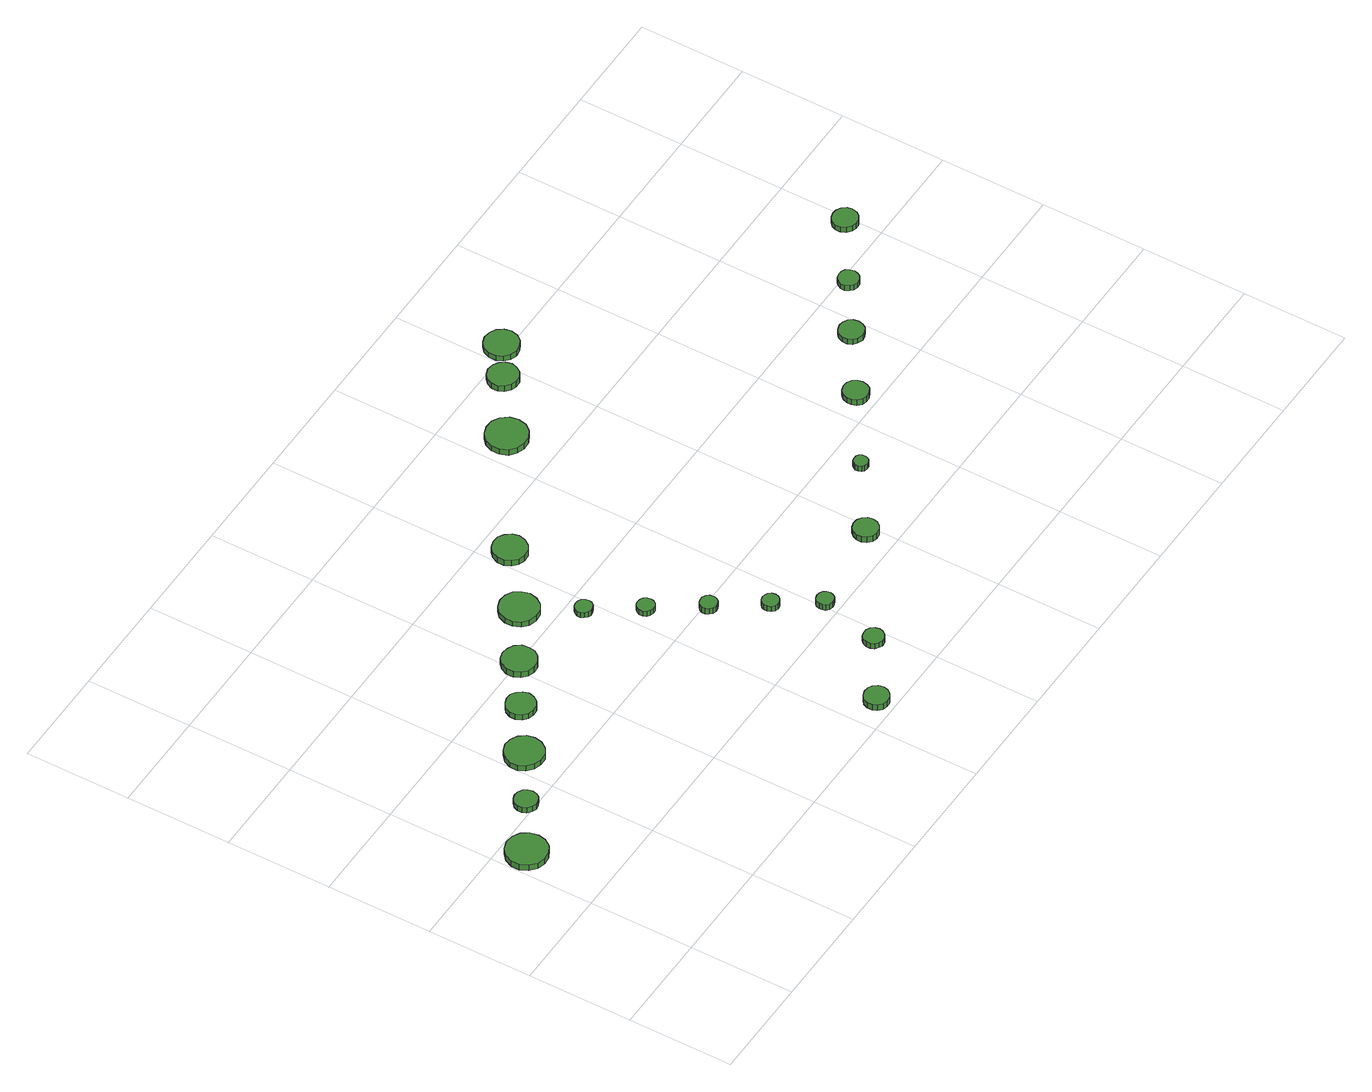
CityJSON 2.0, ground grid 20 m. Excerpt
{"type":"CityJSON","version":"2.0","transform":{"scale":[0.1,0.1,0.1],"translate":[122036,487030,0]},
"CityObjects":{
"tree1":{"type":"SolitaryVegetationObject","attributes":{"function":"something"},"geometry":[{"type":"MultiSurface","lod":"1","boundaries":[[[0,1,2,3,4,5,6,7,8,9,10,11,12,13,14]],[[15,16,17,18,19,20,21,22,23,24,25,26,27,28,29]],[[0,29,28,1]],[[1,28,27,2]],[[2,27,26,3]],[[3,26,25,4]],[[4,25,24,5]],[[5,24,23,6]],[[6,23,22,7]],[[7,22,21,8]],[[8,21,20,9]],[[9,20,19,10]],[[10,19,18,11]],[[11,18,17,12]],[[12,17,16,13]],[[13,16,15,14]],[[14,15,29,0]]]}]},
"tree2":{"type":"SolitaryVegetationObject","attributes":{"function":"something"},"geometry":[{"type":"MultiSurface","lod":"1","boundaries":[[[30,31,32,33,34,35,36,37,38,39,40,41,42,43,44]],[[45,46,47,48,49,50,51,52,53,54,55,56,57,58,59]],[[30,59,58,31]],[[31,58,57,32]],[[32,57,56,33]],[[33,56,55,34]],[[34,55,54,35]],[[35,54,53,36]],[[36,53,52,37]],[[37,52,51,38]],[[38,51,50,39]],[[39,50,49,40]],[[40,49,48,41]],[[41,48,47,42]],[[42,47,46,43]],[[43,46,45,44]],[[44,45,59,30]]]}]},
"tree3":{"type":"SolitaryVegetationObject","attributes":{"function":"something"},"geometry":[{"type":"MultiSurface","lod":"1","boundaries":[[[60,61,62,63,64,65,66,67,68,69,70,71,72,73,74]],[[75,76,77,78,79,80,81,82,83,84,85,86,87,88,89]],[[60,89,88,61]],[[61,88,87,62]],[[62,87,86,63]],[[63,86,85,64]],[[64,85,84,65]],[[65,84,83,66]],[[66,83,82,67]],[[67,82,81,68]],[[68,81,80,69]],[[69,80,79,70]],[[70,79,78,71]],[[71,78,77,72]],[[72,77,76,73]],[[73,76,75,74]],[[74,75,89,60]]]}]},
"tree4":{"type":"SolitaryVegetationObject","attributes":{"function":"something"},"geometry":[{"type":"MultiSurface","lod":"1","boundaries":[[[90,91,92,93,94,95,96,97,98,99,100,101,102,103,104]],[[105,106,107,108,109,110,111,112,113,114,115,116,117,118,119]],[[90,119,118,91]],[[91,118,117,92]],[[92,117,116,93]],[[93,116,115,94]],[[94,115,114,95]],[[95,114,113,96]],[[96,113,112,97]],[[97,112,111,98]],[[98,111,110,99]],[[99,110,109,100]],[[100,109,108,101]],[[101,108,107,102]],[[102,107,106,103]],[[103,106,105,104]],[[104,105,119,90]]]}]},
"tree5":{"type":"SolitaryVegetationObject","attributes":{"function":"something"},"geometry":[{"type":"MultiSurface","lod":"1","boundaries":[[[120,121,122,123,124,125,126,127,128,129,130,131,132,133,134]],[[135,136,137,138,139,140,141,142,143,144,145,146,147,148,149]],[[120,149,148,121]],[[121,148,147,122]],[[122,147,146,123]],[[123,146,145,124]],[[124,145,144,125]],[[125,144,143,126]],[[126,143,142,127]],[[127,142,141,128]],[[128,141,140,129]],[[129,140,139,130]],[[130,139,138,131]],[[131,138,137,132]],[[132,137,136,133]],[[133,136,135,134]],[[134,135,149,120]]]}]},
"tree6":{"type":"SolitaryVegetationObject","attributes":{"function":"something"},"geometry":[{"type":"MultiSurface","lod":"1","boundaries":[[[150,151,152,153,154,155,156,157,158,159,160,161,162,163,164]],[[165,166,167,168,169,170,171,172,173,174,175,176,177,178,179]],[[150,179,178,151]],[[151,178,177,152]],[[152,177,176,153]],[[153,176,175,154]],[[154,175,174,155]],[[155,174,173,156]],[[156,173,172,157]],[[157,172,171,158]],[[158,171,170,159]],[[159,170,169,160]],[[160,169,168,161]],[[161,168,167,162]],[[162,167,166,163]],[[163,166,165,164]],[[164,165,179,150]]]}]},
"tree7":{"type":"SolitaryVegetationObject","attributes":{"function":"something"},"geometry":[{"type":"MultiSurface","lod":"1","boundaries":[[[180,181,182,183,184,185,186,187,188,189,190,191,192,193,194]],[[195,196,197,198,199,200,201,202,203,204,205,206,207,208,209]],[[180,209,208,181]],[[181,208,207,182]],[[182,207,206,183]],[[183,206,205,184]],[[184,205,204,185]],[[185,204,203,186]],[[186,203,202,187]],[[187,202,201,188]],[[188,201,200,189]],[[189,200,199,190]],[[190,199,198,191]],[[191,198,197,192]],[[192,197,196,193]],[[193,196,195,194]],[[194,195,209,180]]]}]},
"tree8":{"type":"SolitaryVegetationObject","attributes":{"function":"something"},"geometry":[{"type":"MultiSurface","lod":"1","boundaries":[[[210,211,212,213,214,215,216,217,218,219,220,221,222,223,224]],[[225,226,227,228,229,230,231,232,233,234,235,236,237,238,239]],[[210,239,238,211]],[[211,238,237,212]],[[212,237,236,213]],[[213,236,235,214]],[[214,235,234,215]],[[215,234,233,216]],[[216,233,232,217]],[[217,232,231,218]],[[218,231,230,219]],[[219,230,229,220]],[[220,229,228,221]],[[221,228,227,222]],[[222,227,226,223]],[[223,226,225,224]],[[224,225,239,210]]]}]},
"tree9":{"type":"SolitaryVegetationObject","attributes":{"function":"something"},"geometry":[{"type":"MultiSurface","lod":"1","boundaries":[[[240,241,242,243,244,245,246,247,248,249,250,251,252,253,254]],[[255,256,257,258,259,260,261,262,263,264,265,266,267,268,269]],[[240,269,268,241]],[[241,268,267,242]],[[242,267,266,243]],[[243,266,265,244]],[[244,265,264,245]],[[245,264,263,246]],[[246,263,262,247]],[[247,262,261,248]],[[248,261,260,249]],[[249,260,259,250]],[[250,259,258,251]],[[251,258,257,252]],[[252,257,256,253]],[[253,256,255,254]],[[254,255,269,240]]]}]},
"tree10":{"type":"SolitaryVegetationObject","attributes":{"function":"something"},"geometry":[{"type":"MultiSurface","lod":"1","boundaries":[[[270,271,272,273,274,275,276,277,278,279,280,281,282,283,284]],[[285,286,287,288,289,290,291,292,293,294,295,296,297,298,299]],[[270,299,298,271]],[[271,298,297,272]],[[272,297,296,273]],[[273,296,295,274]],[[274,295,294,275]],[[275,294,293,276]],[[276,293,292,277]],[[277,292,291,278]],[[278,291,290,279]],[[279,290,289,280]],[[280,289,288,281]],[[281,288,287,282]],[[282,287,286,283]],[[283,286,285,284]],[[284,285,299,270]]]}]},
"tree11":{"type":"SolitaryVegetationObject","attributes":{"function":"something"},"geometry":[{"type":"MultiSurface","lod":"1","boundaries":[[[300,301,302,303,304,305,306,307,308,309,310,311,312,313,314]],[[315,316,317,318,319,320,321,322,323,324,325,326,327,328,329]],[[300,329,328,301]],[[301,328,327,302]],[[302,327,326,303]],[[303,326,325,304]],[[304,325,324,305]],[[305,324,323,306]],[[306,323,322,307]],[[307,322,321,308]],[[308,321,320,309]],[[309,320,319,310]],[[310,319,318,311]],[[311,318,317,312]],[[312,317,316,313]],[[313,316,315,314]],[[314,315,329,300]]]}]},
"tree12":{"type":"SolitaryVegetationObject","attributes":{"function":"something"},"geometry":[{"type":"MultiSurface","lod":"1","boundaries":[[[330,331,332,333,334,335,336,337,338,339,340,341,342,343,344]],[[345,346,347,348,349,350,351,352,353,354,355,356,357,358,359]],[[330,359,358,331]],[[331,358,357,332]],[[332,357,356,333]],[[333,356,355,334]],[[334,355,354,335]],[[335,354,353,336]],[[336,353,352,337]],[[337,352,351,338]],[[338,351,350,339]],[[339,350,349,340]],[[340,349,348,341]],[[341,348,347,342]],[[342,347,346,343]],[[343,346,345,344]],[[344,345,359,330]]]}]},
"tree13":{"type":"SolitaryVegetationObject","attributes":{"function":"something"},"geometry":[{"type":"MultiSurface","lod":"1","boundaries":[[[360,361,362,363,364,365,366,367,368,369,370,371,372,373,374]],[[375,376,377,378,379,380,381,382,383,384,385,386,387,388,389]],[[360,389,388,361]],[[361,388,387,362]],[[362,387,386,363]],[[363,386,385,364]],[[364,385,384,365]],[[365,384,383,366]],[[366,383,382,367]],[[367,382,381,368]],[[368,381,380,369]],[[369,380,379,370]],[[370,379,378,371]],[[371,378,377,372]],[[372,377,376,373]],[[373,376,375,374]],[[374,375,389,360]]]}]},
"tree14":{"type":"SolitaryVegetationObject","attributes":{"function":"something"},"geometry":[{"type":"MultiSurface","lod":"1","boundaries":[[[390,391,392,393,394,395,396,397,398,399,400,401,402,403,404]],[[405,406,407,408,409,410,411,412,413,414,415,416,417,418,419]],[[390,419,418,391]],[[391,418,417,392]],[[392,417,416,393]],[[393,416,415,394]],[[394,415,414,395]],[[395,414,413,396]],[[396,413,412,397]],[[397,412,411,398]],[[398,411,410,399]],[[399,410,409,400]],[[400,409,408,401]],[[401,408,407,402]],[[402,407,406,403]],[[403,406,405,404]],[[404,405,419,390]]]}]},
"tree15":{"type":"SolitaryVegetationObject","attributes":{"function":"something"},"geometry":[{"type":"MultiSurface","lod":"1","boundaries":[[[420,421,422,423,424,425,426,427,428,429,430,431,432,433,434]],[[435,436,437,438,439,440,441,442,443,444,445,446,447,448,449]],[[420,449,448,421]],[[421,448,447,422]],[[422,447,446,423]],[[423,446,445,424]],[[424,445,444,425]],[[425,444,443,426]],[[426,443,442,427]],[[427,442,441,428]],[[428,441,440,429]],[[429,440,439,430]],[[430,439,438,431]],[[431,438,437,432]],[[432,437,436,433]],[[433,436,435,434]],[[434,435,449,420]]]}]},
"tree16":{"type":"SolitaryVegetationObject","attributes":{"function":"something"},"geometry":[{"type":"MultiSurface","lod":"1","boundaries":[[[450,451,452,453,454,455,456,457,458,459,460,461,462,463,464]],[[465,466,467,468,469,470,471,472,473,474,475,476,477,478,479]],[[450,479,478,451]],[[451,478,477,452]],[[452,477,476,453]],[[453,476,475,454]],[[454,475,474,455]],[[455,474,473,456]],[[456,473,472,457]],[[457,472,471,458]],[[458,471,470,459]],[[459,470,469,460]],[[460,469,468,461]],[[461,468,467,462]],[[462,467,466,463]],[[463,466,465,464]],[[464,465,479,450]]]}]},
"tree17":{"type":"SolitaryVegetationObject","attributes":{"function":"something"},"geometry":[{"type":"MultiSurface","lod":"1","boundaries":[[[480,481,482,483,484,485,486,487,488,489,490,491,492,493,494]],[[495,496,497,498,499,500,501,502,503,504,505,506,507,508,509]],[[480,509,508,481]],[[481,508,507,482]],[[482,507,506,483]],[[483,506,505,484]],[[484,505,504,485]],[[485,504,503,486]],[[486,503,502,487]],[[487,502,501,488]],[[488,501,500,489]],[[489,500,499,490]],[[490,499,498,491]],[[491,498,497,492]],[[492,497,496,493]],[[493,496,495,494]],[[494,495,509,480]]]}]},
"tree18":{"type":"SolitaryVegetationObject","attributes":{"function":"something"},"geometry":[{"type":"MultiSurface","lod":"1","boundaries":[[[510,511,512,513,514,515,516,517,518,519,520,521,522,523,524]],[[525,526,527,528,529,530,531,532,533,534,535,536,537,538,539]],[[510,539,538,511]],[[511,538,537,512]],[[512,537,536,513]],[[513,536,535,514]],[[514,535,534,515]],[[515,534,533,516]],[[516,533,532,517]],[[517,532,531,518]],[[518,531,530,519]],[[519,530,529,520]],[[520,529,528,521]],[[521,528,527,522]],[[522,527,526,523]],[[523,526,525,524]],[[524,525,539,510]]]}]},
"tree19":{"type":"SolitaryVegetationObject","attributes":{"function":"something"},"geometry":[{"type":"MultiSurface","lod":"1","boundaries":[[[540,541,542,543,544,545,546,547,548,549,550,551,552,553,554]],[[555,556,557,558,559,560,561,562,563,564,565,566,567,568,569]],[[540,569,568,541]],[[541,568,567,542]],[[542,567,566,543]],[[543,566,565,544]],[[544,565,564,545]],[[545,564,563,546]],[[546,563,562,547]],[[547,562,561,548]],[[548,561,560,549]],[[549,560,559,550]],[[550,559,558,551]],[[551,558,557,552]],[[552,557,556,553]],[[553,556,555,554]],[[554,555,569,540]]]}]},
"tree20":{"type":"SolitaryVegetationObject","attributes":{"function":"something"},"geometry":[{"type":"MultiSurface","lod":"1","boundaries":[[[570,571,572,573,574,575,576,577,578,579,580,581,582,583,584]],[[585,586,587,588,589,590,591,592,593,594,595,596,597,598,599]],[[570,599,598,571]],[[571,598,597,572]],[[572,597,596,573]],[[573,596,595,574]],[[574,595,594,575]],[[575,594,593,576]],[[576,593,592,577]],[[577,592,591,578]],[[578,591,590,579]],[[579,590,589,580]],[[580,589,588,581]],[[581,588,587,582]],[[582,587,586,583]],[[583,586,585,584]],[[584,585,599,570]]]}]},
"tree21":{"type":"SolitaryVegetationObject","attributes":{"function":"something"},"geometry":[{"type":"MultiSurface","lod":"1","boundaries":[[[600,601,602,603,604,605,606,607,608,609,610,611,612,613,614]],[[615,616,617,618,619,620,621,622,623,624,625,626,627,628,629]],[[600,629,628,601]],[[601,628,627,602]],[[602,627,626,603]],[[603,626,625,604]],[[604,625,624,605]],[[605,624,623,606]],[[606,623,622,607]],[[607,622,621,608]],[[608,621,620,609]],[[609,620,619,610]],[[610,619,618,611]],[[611,618,617,612]],[[612,617,616,613]],[[613,616,615,614]],[[614,615,629,600]]]}]},
"tree22":{"type":"SolitaryVegetationObject","attributes":{"function":"something"},"geometry":[{"type":"MultiSurface","lod":"1","boundaries":[[[630,631,632,633,634,635,636,637,638,639,640,641,642,643,644]],[[645,646,647,648,649,650,651,652,653,654,655,656,657,658,659]],[[630,659,658,631]],[[631,658,657,632]],[[632,657,656,633]],[[633,656,655,634]],[[634,655,654,635]],[[635,654,653,636]],[[636,653,652,637]],[[637,652,651,638]],[[638,651,650,639]],[[639,650,649,640]],[[640,649,648,641]],[[641,648,647,642]],[[642,647,646,643]],[[643,646,645,644]],[[644,645,659,630]]]}]},
"tree23":{"type":"SolitaryVegetationObject","attributes":{"function":"something"},"geometry":[{"type":"MultiSurface","lod":"1","boundaries":[[[660,661,662,663,664,665,666,667,668,669,670,671,672,673,674]],[[675,676,677,678,679,680,681,682,683,684,685,686,687,688,689]],[[660,689,688,661]],[[661,688,687,662]],[[662,687,686,663]],[[663,686,685,664]],[[664,685,684,665]],[[665,684,683,666]],[[666,683,682,667]],[[667,682,681,668]],[[668,681,680,669]],[[669,680,679,670]],[[670,679,678,671]],[[671,678,677,672]],[[672,677,676,673]],[[673,676,675,674]],[[674,675,689,660]]]}]}
},
"vertices":[
[80,353,15],[77,369,15],[68,382,15],[54,390,15],[38,392,15],[23,387,15],[11,376,15],[4,361,15],[4,345,15],[11,331,15],[23,320,15],[38,315,15],[54,317,15],[68,325,15],[77,338,15],[77,338,2],[68,325,2],[54,317,2],[38,315,2],[23,320,2],[11,331,2],[4,345,2],[4,361,2],[11,376,2],[23,387,2],[38,392,2],[54,390,2],[68,382,2],[77,369,2],[80,353,2],
[164,416,14],[162,425,14],[157,432,14],[149,437,14],[140,438,14],[132,435,14],[125,429,14],[121,421,14],[121,412,14],[125,404,14],[132,398,14],[140,395,14],[149,396,14],[157,400,14],[162,407,14],[162,407,2],[157,400,2],[149,396,2],[140,395,2],[132,398,2],[125,404,2],[121,412,2],[121,421,2],[125,429,2],[132,435,2],[140,438,2],[149,437,2],[157,432,2],[162,425,2],[164,416,2],
[273,478,14],[270,493,14],[261,505,14],[248,512,14],[233,514,14],[219,509,14],[208,499,14],[201,485,14],[201,470,14],[208,457,14],[219,447,14],[233,442,14],[248,443,14],[261,451,14],[270,463,14],[270,463,2],[261,451,2],[248,443,2],[233,442,2],[219,447,2],[208,457,2],[201,470,2],[201,485,2],[208,499,2],[219,509,2],[233,514,2],[248,512,2],[261,505,2],[270,493,2],[273,478,2],
[357,541,14],[354,552,14],[347,561,14],[338,567,14],[326,568,14],[316,564,14],[307,557,14],[302,546,14],[302,535,14],[307,525,14],[316,517,14],[326,514,14],[338,515,14],[347,520,14],[354,530,14],[354,530,2],[347,520,2],[338,515,2],[326,514,2],[316,517,2],[307,525,2],[302,535,2],[302,546,2],[307,557,2],[316,564,2],[326,568,2],[338,567,2],[347,561,2],[354,552,2],[357,541,2],
[447,597,16],[445,610,16],[437,621,16],[425,627,16],[412,629,16],[399,625,16],[390,616,16],[384,604,16],[384,590,16],[390,578,16],[399,569,16],[412,565,16],[425,566,16],[437,573,16],[445,584,16],[445,584,3],[437,573,3],[425,566,3],[412,565,3],[399,569,3],[390,578,3],[384,590,3],[384,604,3],[390,616,3],[399,625,3],[412,629,3],[425,627,3],[437,621,3],[445,610,3],[447,597,3],
[679,32,20],[677,42,20],[671,50,20],[663,54,20],[653,55,20],[644,52,20],[637,46,20],[633,37,20],[633,27,20],[637,19,20],[644,12,20],[653,9,20],[663,10,20],[671,15,20],[677,23,20],[677,23,7],[671,15,7],[663,10,7],[653,9,7],[644,12,7],[637,19,7],[633,27,7],[633,37,7],[637,46,7],[644,52,7],[653,55,7],[663,54,7],[671,50,7],[677,42,7],[679,32,7],
[556,661,16],[552,675,16],[544,688,16],[531,695,16],[516,697,16],[501,692,16],[490,682,16],[484,668,16],[484,653,16],[490,639,16],[501,629,16],[516,625,16],[531,626,16],[544,634,16],[552,646,16],[552,646,4],[544,634,4],[531,626,4],[516,625,4],[501,629,4],[490,639,4],[484,653,4],[484,668,4],[490,682,4],[501,692,4],[516,697,4],[531,695,4],[544,688,4],[552,675,4],[556,661,4],
[594,568,16],[593,574,16],[589,580,16],[583,583,16],[576,584,16],[570,582,16],[565,577,16],[562,571,16],[562,565,16],[565,559,16],[570,554,16],[576,552,16],[583,553,16],[589,556,16],[593,561,16],[593,561,4],[589,556,4],[583,553,4],[576,552,4],[570,554,4],[565,559,4],[562,565,4],[562,571,4],[565,577,4],[570,582,4],[576,584,4],[583,583,4],[589,580,4],[593,574,4],[594,568,4],
[652,480,16],[651,486,16],[647,492,16],[641,495,16],[634,496,16],[628,494,16],[623,489,16],[620,483,16],[620,476,16],[623,470,16],[628,466,16],[634,464,16],[641,464,16],[647,468,16],[651,473,16],[651,473,4],[647,468,4],[641,464,4],[634,464,4],[628,466,4],[623,470,4],[620,476,4],[620,483,4],[623,489,4],[628,494,4],[634,496,4],[641,495,4],[647,492,4],[651,486,4],[652,480,4],
[792,109,20],[790,117,20],[785,124,20],[778,128,20],[770,128,20],[763,126,20],[757,121,20],[754,113,20],[754,105,20],[757,98,20],[763,93,20],[770,90,20],[778,91,20],[785,95,20],[790,102,20],[790,102,8],[785,95,8],[778,91,8],[770,90,8],[763,93,8],[757,98,8],[754,105,8],[754,113,8],[757,121,8],[763,126,8],[770,128,8],[778,128,8],[785,124,8],[790,117,8],[792,109,8],
[712,391,17],[711,398,17],[707,403,17],[701,407,17],[694,407,17],[688,405,17],[683,401,17],[680,395,17],[680,388,17],[683,382,17],[688,377,17],[694,375,17],[701,376,17],[707,379,17],[711,385,17],[711,385,4],[707,379,4],[701,376,4],[694,375,4],[688,377,4],[683,382,4],[680,388,4],[680,395,4],[683,401,4],[688,405,4],[694,407,4],[701,407,4],[707,403,4],[711,398,4],[712,391,4],
[771,304,17],[770,311,17],[766,316,17],[760,319,17],[754,320,17],[747,318,17],[742,314,17],[740,308,17],[740,301,17],[742,295,17],[747,290,17],[754,288,17],[760,289,17],[766,292,17],[770,298,17],[770,298,5],[766,292,5],[760,289,5],[754,288,5],[747,290,5],[742,295,5],[740,301,5],[740,308,5],[742,314,5],[747,318,5],[754,320,5],[760,319,5],[766,316,5],[770,311,5],[771,304,5],
[658,745,21],[655,757,21],[647,768,21],[636,775,21],[623,776,21],[610,772,21],[601,763,21],[595,751,21],[595,738,21],[601,726,21],[610,717,21],[623,713,21],[636,714,21],[647,721,21],[655,732,21],[655,732,8],[647,721,8],[636,714,8],[623,713,8],[610,717,8],[601,726,8],[595,738,8],[595,751,8],[601,763,8],[610,772,8],[623,776,8],[636,775,8],[647,768,8],[655,757,8],[658,745,8],
[823,227,17],[822,234,17],[818,239,17],[812,242,17],[806,243,17],[799,241,17],[794,237,17],[792,230,17],[792,224,17],[794,218,17],[799,213,17],[806,211,17],[812,212,17],[818,215,17],[822,221,17],[822,221,4],[818,215,4],[812,212,4],[806,211,4],[799,213,4],[794,218,4],[792,224,4],[792,230,4],[794,237,4],[799,241,4],[806,243,4],[812,242,4],[818,239,4],[822,234,4],[823,227,4],
[1006,254,20],[1004,263,20],[998,271,20],[990,276,20],[980,277,20],[971,274,20],[964,267,20],[960,259,20],[960,249,20],[964,240,20],[971,233,20],[980,230,20],[990,231,20],[998,236,20],[1004,244,20],[1004,244,7],[998,236,7],[990,231,7],[980,230,7],[971,233,7],[964,240,7],[960,249,7],[960,259,7],[964,267,7],[971,274,7],[980,277,7],[990,276,7],[998,271,7],[1004,263,7],[1006,254,7],
[894,891,16],[891,907,16],[881,920,16],[867,928,16],[851,929,16],[836,924,16],[824,914,16],[818,899,16],[818,883,16],[824,868,16],[836,858,16],[851,853,16],[867,854,16],[881,862,16],[891,875,16],[891,875,3],[881,862,3],[867,854,3],[851,853,3],[836,858,3],[824,868,3],[818,883,3],[818,899,3],[824,914,3],[836,924,3],[851,929,3],[867,928,3],[881,920,3],[891,907,3],[894,891,3],
[1126,343,19],[1125,348,19],[1122,353,19],[1117,356,19],[1112,356,19],[1106,355,19],[1102,351,19],[1100,346,19],[1100,340,19],[1102,335,19],[1106,331,19],[1112,330,19],[1117,330,19],[1122,333,19],[1125,338,19],[1125,338,6],[1122,333,6],[1117,330,6],[1112,330,6],[1106,331,6],[1102,335,6],[1100,340,6],[1100,346,6],[1102,351,6],[1106,355,6],[1112,356,6],[1117,356,6],[1122,353,6],[1125,348,6],[1126,343,6],
[1001,969,15],[998,981,15],[991,990,15],[981,996,15],[969,998,15],[958,994,15],[949,986,15],[944,975,15],[944,963,15],[949,953,15],[958,945,15],[969,941,15],[981,942,15],[991,948,15],[998,958,15],[998,958,2],[991,948,2],[981,942,2],[969,941,2],[958,945,2],[949,953,2],[944,963,2],[944,975,2],[949,986,2],[958,994,2],[969,998,2],[981,996,2],[991,990,2],[998,981,2],[1001,969,2],
[1066,1010,15],[1063,1023,15],[1055,1034,15],[1044,1040,15],[1030,1042,15],[1018,1038,15],[1008,1029,15],[1003,1017,15],[1003,1003,15],[1008,991,15],[1018,982,15],[1030,978,15],[1044,980,15],[1055,986,15],[1063,997,15],[1063,997,3],[1055,986,3],[1044,980,3],[1030,978,3],[1018,982,3],[1008,991,3],[1003,1003,3],[1003,1017,3],[1008,1029,3],[1018,1038,3],[1030,1042,3],[1044,1040,3],[1055,1034,3],[1063,1023,3],[1066,1010,3],
[1271,436,21],[1269,445,21],[1264,453,21],[1255,458,21],[1245,459,21],[1236,456,21],[1229,449,21],[1225,440,21],[1225,431,21],[1229,422,21],[1236,415,21],[1245,412,21],[1255,413,21],[1264,418,21],[1269,426,21],[1269,426,8],[1264,418,8],[1255,413,8],[1245,412,8],[1236,415,8],[1229,422,8],[1225,431,8],[1225,440,8],[1229,449,8],[1236,456,8],[1245,459,8],[1255,458,8],[1264,453,8],[1269,445,8],[1271,436,8],
[1390,517,19],[1388,527,19],[1383,534,19],[1374,539,19],[1365,540,19],[1355,537,19],[1348,531,19],[1344,522,19],[1344,512,19],[1348,503,19],[1355,497,19],[1365,494,19],[1374,495,19],[1383,500,19],[1388,508,19],[1388,508,7],[1383,500,7],[1374,495,7],[1365,494,7],[1355,497,7],[1348,503,7],[1344,512,7],[1344,522,7],[1348,531,7],[1355,537,7],[1365,540,7],[1374,539,7],[1383,534,7],[1388,527,7],[1390,517,7],
[1488,585,18],[1486,593,18],[1482,600,18],[1475,604,18],[1467,604,18],[1459,602,18],[1454,597,18],[1450,589,18],[1450,581,18],[1454,574,18],[1459,569,18],[1467,566,18],[1475,567,18],[1482,571,18],[1486,578,18],[1486,578,6],[1482,571,6],[1475,567,6],[1467,566,6],[1459,569,6],[1454,574,6],[1450,581,6],[1450,589,6],[1454,597,6],[1459,602,6],[1467,604,6],[1475,604,6],[1482,600,6],[1486,593,6],[1488,585,6],
[1611,665,17],[1609,674,17],[1603,682,17],[1594,687,17],[1585,688,17],[1576,685,17],[1568,678,17],[1564,670,17],[1564,660,17],[1568,651,17],[1576,644,17],[1585,641,17],[1594,642,17],[1603,647,17],[1609,655,17],[1609,655,5],[1603,647,5],[1594,642,5],[1585,641,5],[1576,644,5],[1568,651,5],[1564,660,5],[1564,670,5],[1568,678,5],[1576,685,5],[1585,688,5],[1594,687,5],[1603,682,5],[1609,674,5],[1611,665,5]
]}
